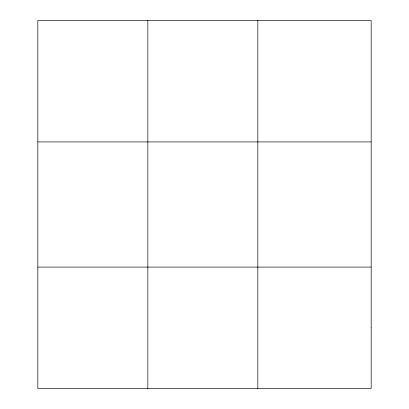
<?xml version="1.0" encoding="UTF-8"?>
<svg xmlns="http://www.w3.org/2000/svg" width="409" height="409" viewBox="0 0 409 409"><rect width="100%" height="100%" fill="white"/><g stroke="black" fill="none" stroke-linecap="round" stroke-linejoin="round"><path stroke-width="0.61" d="M147.833 388.55L147.833 20.45M257.834 388.55L257.834 20.45M37.827 141.923L371.173 141.923M37.827 267.077L371.173 267.077M371.173 327.814L371.173 388.55L37.827 388.55L37.827 20.45L371.173 20.45L371.173 327.814"/></g></svg>
